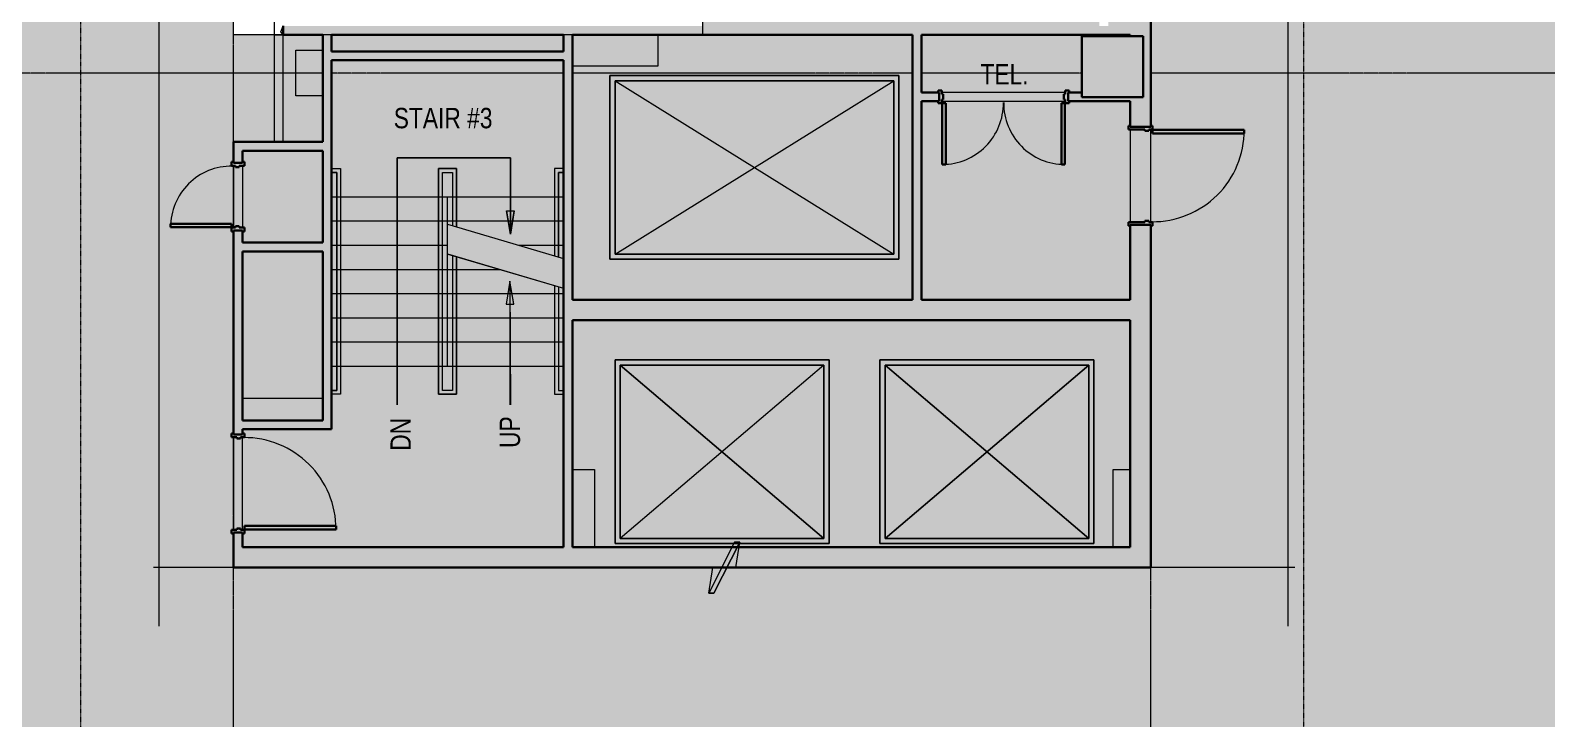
# Model space of a CAD drawing. Header units: inches. Extents: x -3744 to 107, y 238 to 2359.
# Drawn here: x -2957 to -2362, y 1162 to 1432 of the extents above; entities that cross this region are included whole.
import ezdxf

# ---------------------------------------------------------------- set-up
doc = ezdxf.new("R2010")
doc.units = ezdxf.units.IN
doc.header["$MEASUREMENT"] = 0
doc.linetypes.add('IMPORT-CENTER2 _2_', pattern=[1.125, 0.75, -0.125, 0.125, -0.125])
doc.linetypes.add('IMPORT-HIDDEN4 _2_', pattern=[0.09375, 0.0625, -0.03125])
for name, color, linetype, lineweight in [('A-Anno-Bldg', 7, 'Continuous', 9), ('A-ANNO-NOTE', 131, 'Continuous', 18), ('A-Bldg-Patt', 7, 'Continuous', 9), ('A-DETL-GENF', 92, 'Continuous', 9), ('A-DETL-THIN', 151, 'Continuous', 9), ('A-DOOR', 31, 'Continuous', 18), ('A-Flor-Evtr', 7, 'Continuous', 9), ('A-Flor-Strs-Exst', 7, 'Continuous', 9), ('A-Grid', 7, 'IMPORT-CENTER2 _2_', 9), ('A-WALL', 113, 'Continuous', 18), ('A-Wall-Bldg', 7, 'Continuous', 9), ('A-WALL-PATT', 111, 'Continuous', 18), ('core model_dwg', 8, 'Continuous', 9), ('I-WALL', 2, 'Continuous', 18), ('S-COLS', 52, 'Continuous', 18)]:
    doc.layers.add(name, color=color, linetype=linetype, lineweight=lineweight)
doc.styles.add('Arial', font='arial.ttf', dxfattribs={"width": 0.8, "height": 8})

# ---------------------------------------------------------------- blocks, each defined once
blk = doc.blocks.new('Concrete-Rectangular-Column - 24 x 24-6974123-Level 07 CONSTRUCTION')
at = {"layer": 'S-COLS', "lineweight": 9}
blk.add_hatch(color=7, dxfattribs=at).paths.add_polyline_path([(7, -12), (12, -12), (12, 12), (-12, 12), (-12, -12)], flags=0)
at = {"layer": 'S-COLS', "color": 8, "lineweight": 30}
for p, q in [((12, 12), (-12, 12)), ((-12, 12), (-12, -12)), ((12, -12), (12, 12)), ((-12, -12), (12, -12))]:
    blk.add_line(p, q, dxfattribs=at)
blk = doc.blocks.new('Door - Single - Solid Door-6981890-Level 07 CONSTRUCTION')
at = {"layer": 'A-DOOR'}
h = blk.add_hatch(color=250, dxfattribs=at)
h.paths.add_polyline_path([(-15.63, -2.59), (-14.13, -2.59), (-14.13, -1.09), (-13.63, -1.09), (-13.63, 0.41), (-14.13, 0.41), (-14.13, 2.41), (-15.63, 2.41), (-15.63, 1.66), (-15.26, 1.66), (-15.26, -1.84), (-15.63, -1.84)], flags=0)
h.paths.add_polyline_path([(21.62, 0.41), (21.62, -1.09), (22.12, -1.09), (22.12, -2.59), (23.62, -2.59), (23.62, -1.84), (23.24, -1.84), (23.24, 1.66), (23.62, 1.66), (23.62, 2.41), (22.12, 2.41), (22.12, 0.41)], flags=0)
at = {"layer": 'A-DOOR', "color": 8, "lineweight": 30}
for p, q in [((-15.63, 2.41), (-14.13, 2.41)), ((-15.63, 1.66), (-15.63, 2.41)), ((-14.13, 2.41), (-14.13, 0.41)), ((-14.13, 0.41), (-13.63, 0.41)), ((-13.63, 0.41), (-13.63, -1.09)), ((21.62, 0.41), (22.12, 0.41)), ((21.62, -1.09), (21.62, 0.41)), ((22.12, 2.41), (23.62, 2.41)), ((22.12, 0.41), (22.12, 2.41)), ((23.62, 2.41), (23.62, 1.66)), ((-15.63, -2.59), (-15.63, -1.84)), ((-14.13, -2.59), (-15.63, -2.59)), ((-14.13, -1.09), (-14.13, -2.59)), ((-13.63, -1.09), (-14.13, -1.09)), ((-12.63, -2.59), (-14.01, -2.59)), ((-14.01, -2.59), (-14.01, -38.59)), ((-12.63, -38.59), (-12.63, -2.59)), ((22.12, -1.09), (21.62, -1.09)), ((22.12, -2.59), (22.12, -1.09)), ((23.62, -2.59), (22.12, -2.59)), ((23.62, -1.84), (23.62, -2.59)), ((-14.01, -38.59), (-12.63, -38.59))]:
    blk.add_line(p, q, dxfattribs=at)
at = {"layer": 'A-DOOR', "lineweight": 9}
blk.add_arc((-14.01, -2.59), 36, 270, 0.5, dxfattribs=at)
blk = doc.blocks.new('Door - Single - Solid Door-6982742-Level 07 CONSTRUCTION')
at = {"layer": 'A-DOOR'}
h = blk.add_hatch(color=250, dxfattribs=at)
h.paths.add_polyline_path([(23.62, 4.84), (22.12, 4.84), (22.12, 3.34), (21.62, 3.34), (21.62, 1.84), (22.12, 1.84), (22.12, -4.66), (23.62, -4.66), (23.62, -3.91), (23.24, -3.91), (23.24, 4.09), (23.62, 4.09), (23.62, 4.34)], flags=0)
h.paths.add_polyline_path([(-13.63, 3.34), (-14.13, 3.34), (-14.13, 4.84), (-15.63, 4.84), (-15.63, 4.09), (-15.26, 4.09), (-15.26, -3.91), (-15.63, -3.91), (-15.63, -4.66), (-14.13, -4.66), (-14.13, 1.84), (-13.63, 1.84)], flags=0)
at = {"layer": 'A-DOOR', "color": 8, "lineweight": 30}
for p, q in [((-14.01, 40.84), (-12.63, 40.84)), ((-14.01, 4.84), (-14.01, 40.84)), ((-12.63, 40.84), (-12.63, 4.84)), ((-15.63, 4.84), (-15.63, 4.09)), ((-14.13, 4.84), (-15.63, 4.84)), ((-14.13, 3.34), (-14.13, 4.84)), ((-13.63, 3.34), (-14.13, 3.34)), ((-14.13, -4.66), (-14.13, 1.84)), ((-14.13, 1.84), (-13.63, 1.84)), ((-12.63, 4.84), (-14.01, 4.84)), ((-13.63, 1.84), (-13.63, 3.34)), ((22.12, 3.34), (21.62, 3.34)), ((21.62, 3.34), (21.62, 1.84)), ((21.62, 1.84), (22.12, 1.84)), ((23.62, 4.84), (22.12, 4.84)), ((22.12, 4.84), (22.12, 3.34)), ((22.12, 1.84), (22.12, -4.66)), ((23.62, 4.09), (23.62, 4.84)), ((-15.63, -3.91), (-15.63, -4.66)), ((-15.63, -4.66), (-14.13, -4.66)), ((22.12, -4.66), (23.62, -4.66)), ((23.62, -4.66), (23.62, -3.91))]:
    blk.add_line(p, q, dxfattribs=at)
at = {"layer": 'A-DOOR', "lineweight": 9}
blk.add_arc((-14.01, 4.84), 36, 359.5, 90, dxfattribs=at)
blk = doc.blocks.new('Door - Double - Solid 2-7039712-Level 07 CONSTRUCTION')
at = {"layer": 'A-DOOR'}
h = blk.add_hatch(color=250, dxfattribs=at)
h.paths.add_polyline_path([(-27.32, 2.59), (-27.69, 2.59), (-27.69, 1.84), (-27.32, 1.84), (-27.32, -1.66), (-27.69, -1.66), (-27.69, -2.41), (-26.19, -2.41), (-26.19, -0.91), (-25.69, -0.91), (-25.69, 1.09), (-26.19, 1.09), (-26.19, 2.59)], flags=0)
h.paths.add_polyline_path([(23.31, 2.59), (22.18, 2.59), (22.18, 1.09), (21.68, 1.09), (21.68, -0.91), (22.18, -0.91), (22.18, -2.41), (23.68, -2.41), (23.68, -1.66), (23.31, -1.66), (23.31, 1.84), (23.68, 1.84), (23.68, 2.59), (23.61, 2.59)], flags=0)
at = {"layer": 'A-DOOR', "color": 8, "lineweight": 30}
for p, q in [((-26.06, 26.59), (-24.69, 26.59)), ((-26.06, 2.59), (-26.06, 26.59)), ((-24.69, 26.59), (-24.69, 2.59)), ((20.68, 26.59), (20.68, 2.59)), ((22.05, 26.59), (20.68, 26.59)), ((22.05, 2.59), (22.05, 26.59)), ((-27.69, 2.59), (-27.69, 1.84)), ((-26.19, 2.59), (-27.69, 2.59)), ((-26.19, 1.09), (-26.19, 2.59)), ((-25.69, 1.09), (-26.19, 1.09)), ((-24.69, 2.59), (-26.06, 2.59)), ((-25.69, -0.91), (-25.69, 1.09)), ((20.68, 2.59), (22.05, 2.59)), ((22.18, 1.09), (21.68, 1.09)), ((21.68, 1.09), (21.68, -0.91)), ((23.68, 2.59), (22.18, 2.59)), ((22.18, 2.59), (22.18, 1.09)), ((23.68, 1.84), (23.68, 2.59)), ((-27.69, -1.66), (-27.69, -2.41)), ((-27.69, -2.41), (-26.19, -2.41)), ((-26.19, -2.41), (-26.19, -0.91)), ((-26.19, -0.91), (-25.69, -0.91)), ((21.68, -0.91), (22.18, -0.91)), ((22.18, -0.91), (22.18, -2.41)), ((22.18, -2.41), (23.68, -2.41)), ((23.68, -2.41), (23.68, -1.66))]:
    blk.add_line(p, q, dxfattribs=at)
at = {"layer": 'A-DOOR', "lineweight": 9}
for centre, start, end in [((-26.06, 2.59), 359.5, 90), ((22.05, 2.59), 90, 180.5)]:
    blk.add_arc(centre, 24, start, end, dxfattribs=at)
blk = doc.blocks.new('Door - Single - Solid Door 2-6981892-Level 07 CONSTRUCTION')
at = {"layer": 'A-DOOR'}
h = blk.add_hatch(color=250, dxfattribs=at)
h.paths.add_polyline_path([(-9.63, 2.59), (-9.63, 1.84), (-9.26, 1.84), (-9.26, -1.66), (-9.63, -1.66), (-9.63, -2.41), (-8.13, -2.41), (-8.13, -0.41), (-7.63, -0.41), (-7.63, 1.09), (-8.13, 1.09), (-8.13, 2.59), (-9.26, 2.59)], flags=0)
h.paths.add_polyline_path([(15.62, 0.76), (15.62, -0.41), (16.12, -0.41), (16.12, -2.41), (17.62, -2.41), (17.62, -1.66), (17.24, -1.66), (17.24, 1.84), (17.62, 1.84), (17.62, 2.59), (16.12, 2.59), (16.12, 1.09), (15.62, 1.09)], flags=0)
at = {"layer": 'A-DOOR', "color": 8, "lineweight": 30}
for p, q in [((-8.01, 26.59), (-6.63, 26.59)), ((-8.01, 2.59), (-8.01, 26.59)), ((-6.63, 26.59), (-6.63, 2.59)), ((-9.63, 2.59), (-9.63, 1.84)), ((-8.13, 2.59), (-9.63, 2.59)), ((-8.13, 1.09), (-8.13, 2.59)), ((-7.63, 1.09), (-8.13, 1.09)), ((-6.63, 2.59), (-8.01, 2.59)), ((-7.63, -0.41), (-7.63, 1.09)), ((16.12, 1.09), (15.62, 1.09)), ((15.62, 1.09), (15.62, -0.41)), ((17.62, 2.59), (16.12, 2.59)), ((16.12, 2.59), (16.12, 1.09)), ((17.62, 1.84), (17.62, 2.59)), ((-9.63, -1.66), (-9.63, -2.41)), ((-9.63, -2.41), (-8.13, -2.41)), ((-8.13, -2.41), (-8.13, -0.41)), ((-8.13, -0.41), (-7.63, -0.41)), ((15.62, -0.41), (16.12, -0.41)), ((16.12, -0.41), (16.12, -2.41)), ((16.12, -2.41), (17.62, -2.41)), ((17.62, -2.41), (17.62, -1.66))]:
    blk.add_line(p, q, dxfattribs=at)
at = {"layer": 'A-DOOR', "lineweight": 9}
blk.add_arc((-8.01, 2.59), 24, 359.5, 90, dxfattribs=at)
blk = doc.blocks.new('core model_dwg_24_SQ_COLUMN-V3-Level 07 CONSTRUCTION')
at = {"layer": 'A-Bldg-Patt'}
blk.add_hatch(color=256, dxfattribs=at).paths.add_polyline_path([(12, -11.5), (-6.5, -11.5), (-6.5, -12), (12, -12)], flags=0)
at = {"layer": 'A-Wall-Bldg'}
blk.add_line((12, -12), (12, -11.5), dxfattribs=at)
blk = doc.blocks.new('core model_dwg_1300 Eye - 5th Floor-6996771-Level 07 CONSTRUCTION')
at = {"layer": 'A-Anno-Bldg'}
for points in [[(-2769.06, 1351.69), (-2767.56, 1360.69), (-2770.56, 1360.69)], [(-2770.75, 1324.3), (-2767.75, 1324.32), (-2769.32, 1333.31)]]:
    blk.add_hatch(color=256, dxfattribs=at).paths.add_polyline_path(points, flags=0)
at = {"layer": 'A-Bldg-Patt'}
for points in [[(-2711.12, 1417.65), (-2711.12, 1429.9), (-2744.72, 1429.9), (-2744.72, 1417.65), (-2711.64, 1417.65)], [(-2842.72, 1405.9), (-2842.72, 1423.9), (-2853.29, 1423.9), (-2853.29, 1405.9)], [(-2842.72, 1278.65), (-2842.72, 1287.4), (-2874.22, 1287.4), (-2874.22, 1278.65), (-2868.09, 1278.65)], [(-2735.97, 1228.9), (-2735.97, 1259.4), (-2744.72, 1259.4), (-2744.72, 1228.9)], [(-2525.72, 1228.9), (-2525.72, 1259.4), (-2532.47, 1259.4), (-2532.47, 1228.9)]]:
    blk.add_hatch(color=256, dxfattribs=at).paths.add_polyline_path(points, flags=0)
at = {"layer": 'A-Anno-Bldg'}
for p, q in [((-2767.56, 1360.69), (-2770.56, 1360.69)), ((-2770.56, 1360.69), (-2769.06, 1351.69)), ((-2769.06, 1351.69), (-2767.56, 1360.69)), ((-2769.32, 1333.31), (-2770.75, 1324.3)), ((-2769.32, 1333.31), (-2768.97, 1284.75)), ((-2767.75, 1324.32), (-2769.32, 1333.31)), ((-2770.75, 1324.3), (-2767.75, 1324.32))]:
    blk.add_line(p, q, dxfattribs=at)
at = {"layer": 'A-Anno-Bldg', "flags": 128}
blk.add_lwpolyline([(-2769.06, 1351.69), (-2769.06, 1381.64), (-2813.51, 1381.64), (-2813.51, 1284.75)], dxfattribs=at)
at = {"layer": 'A-Flor-Evtr'}
for p, q in [((-2727.98, 1343.9), (-2618.56, 1411.9)), ((-2645.97, 1300.37), (-2725.97, 1232.37)), ((-2541.97, 1300.37), (-2621.97, 1232.37))]:
    blk.add_line(p, q, dxfattribs=at)
at = {"layer": 'A-Flor-Evtr', "flags": 128}
for points in [[(-2729.98, 1413.9), (-2729.98, 1341.9), (-2616.56, 1341.9), (-2616.56, 1413.9)], [(-2727.97, 1302.37), (-2727.97, 1230.37), (-2643.97, 1230.37), (-2643.97, 1302.37)], [(-2623.97, 1302.37), (-2623.97, 1230.37), (-2539.97, 1230.37), (-2539.97, 1302.37)]]:
    blk.add_lwpolyline(points, close=True, dxfattribs=at)
for points in [[(-2727.98, 1411.9), (-2727.98, 1343.9), (-2618.56, 1343.9), (-2618.56, 1411.9), (-2727.98, 1411.9), (-2618.56, 1343.9)], [(-2645.97, 1232.37), (-2725.97, 1300.37), (-2725.97, 1232.37), (-2645.97, 1232.37), (-2645.97, 1300.37), (-2725.97, 1300.37)], [(-2541.97, 1232.37), (-2621.97, 1300.37), (-2621.97, 1232.37), (-2541.97, 1232.37), (-2541.97, 1300.37), (-2621.97, 1300.37)]]:
    blk.add_lwpolyline(points, dxfattribs=at)
at = {"layer": 'A-Flor-Strs-Exst'}
for p, q in [((-2839.22, 1366.4), (-2748.22, 1366.4)), ((-2793.72, 1299.9), (-2793.72, 1366.4)), ((-2839.22, 1356.9), (-2748.22, 1356.9)), ((-2793.72, 1355.64), (-2748.22, 1342.18)), ((-2839.22, 1347.4), (-2793.72, 1347.4)), ((-2765.85, 1347.4), (-2748.22, 1347.4)), ((-2793.72, 1343.92), (-2748.22, 1330.47)), ((-2839.22, 1337.9), (-2773.35, 1337.9)), ((-2839.22, 1328.4), (-2748.22, 1328.4)), ((-2839.22, 1318.9), (-2748.22, 1318.9)), ((-2839.22, 1309.4), (-2748.22, 1309.4)), ((-2839.22, 1299.9), (-2748.22, 1299.9))]:
    blk.add_line(p, q, dxfattribs=at)
at = {"layer": 'A-Flor-Strs-Exst', "flags": 128}
for points in [[(-2839.22, 1377.4), (-2835.72, 1377.4), (-2835.72, 1288.9), (-2839.22, 1288.9)], [(-2839.22, 1375.9), (-2837.22, 1375.9), (-2837.22, 1290.4), (-2839.22, 1290.4)], [(-2790.22, 1342.88), (-2790.22, 1288.9), (-2797.22, 1288.9), (-2797.22, 1377.4), (-2790.22, 1377.4), (-2790.22, 1354.6)], [(-2791.72, 1343.33), (-2791.72, 1290.4), (-2795.72, 1290.4), (-2795.72, 1375.9), (-2791.72, 1375.9), (-2791.72, 1355.04)], [(-2748.22, 1377.4), (-2751.72, 1377.4), (-2751.72, 1343.22)], [(-2748.22, 1375.9), (-2750.22, 1375.9), (-2750.22, 1342.78)], [(-2751.72, 1331.5), (-2751.72, 1288.9), (-2748.22, 1288.9)], [(-2750.22, 1331.06), (-2750.22, 1290.4), (-2748.22, 1290.4)]]:
    blk.add_lwpolyline(points, dxfattribs=at)
at = {"layer": 'A-Grid'}
for p, q in [((-2877.72, 1387.9), (-2877.72, 1445.65)), ((-2842.72, 1414.9), (-3187.97, 1414.9)), ((-2748.22, 1414.9), (-2839.22, 1414.9)), ((-2611.22, 1414.9), (-2744.72, 1414.9)), ((-2544.72, 1414.9), (-2607.72, 1414.9)), ((-2157.49, 1414.9), (-2517.72, 1414.9)), ((-2517.72, 1356.44), (-2517.72, 1392.69)), ((-2877.72, 1354.27), (-2877.72, 1378.52)), ((-2877.72, 1235.77), (-2877.72, 1272.02)), ((-2877.72, 1080.9), (-2877.72, 1220.9)), ((-2517.72, 1080.9), (-2517.72, 1220.9))]:
    blk.add_line(p, q, dxfattribs=at)
at = {"layer": 'A-Wall-Bldg'}
for p, q in [((-2858.22, 1387.9), (-2858.22, 1429.9)), ((-2853.29, 1423.9), (-2842.72, 1423.9)), ((-2551.28, 1407.32), (-2599.65, 1407.32)), ((-2599.65, 1403.82), (-2551.28, 1403.82)), ((-2525.72, 1392.69), (-2525.72, 1356.44)), ((-2517.72, 1356.44), (-2517.72, 1392.69)), ((-2877.72, 1378.52), (-2877.72, 1354.27)), ((-2874.22, 1378.52), (-2874.22, 1354.27)), ((-2874.22, 1287.4), (-2842.72, 1287.4)), ((-2877.72, 1272.02), (-2877.72, 1235.77)), ((-2874.22, 1235.77), (-2874.22, 1272.02)), ((-2532.47, 1259.4), (-2525.72, 1259.4)), ((-2532.47, 1228.9), (-2532.47, 1259.4))]:
    blk.add_line(p, q, dxfattribs=at)
at = {"layer": 'A-Wall-Bldg', "linetype": 'IMPORT-HIDDEN4 _2_', "flags": 128}
for points in [[(-2877.72, 1012.9), (-2937.72, 1012.9), (-2937.72, 1696.15), (-2877.72, 1696.15)], [(-2517.72, 1521.9), (-2457.72, 1521.9), (-2457.72, 1080.9), (-2517.72, 1080.9)]]:
    blk.add_lwpolyline(points, dxfattribs=at)
at = {"layer": 'A-Wall-Bldg', "flags": 128}
for points in [[(-2861.72, 1438.9), (-2861.72, 1429.9), (-2861.72, 1387.9)], [(-2711.12, 1429.9), (-2711.12, 1417.65), (-2744.72, 1417.65)], [(-2842.72, 1405.9), (-2853.29, 1405.9), (-2853.29, 1423.9)], [(-2744.72, 1259.4), (-2735.97, 1259.4), (-2735.97, 1228.9)]]:
    blk.add_lwpolyline(points, dxfattribs=at)
at = {"layer": 'A-WALL-PATT', "color": 7, "lineweight": 9, "flags": 128}
blk.add_lwpolyline([(-2860.55, 1429.9), (-2858.22, 1429.9), (-2861.72, 1429.9)], close=True, dxfattribs=at)
blk.add_lwpolyline([(-2858.22, 1429.9), (-2859.09, 1431.06), (-2858.22, 1433.4)], dxfattribs=at)
at = {"rotation": 180}
blk.add_blockref('core model_dwg_24_SQ_COLUMN-V3-Level 07 CONSTRUCTION', (-2532.22, 1417.9), dxfattribs=at)
at = {"layer": 'A-Anno-Bldg', "char_height": 8, "attachment_point": 2, "line_spacing_factor": 0.941778, "style": 'Arial'}
for s, insert, width in [('TEL.', (-2575.09, 1418.42), 22.3299), ('STAIR #3', (-2795.45, 1401.23), 45.8352)]:
    blk.add_mtext(s, dxfattribs=dict(at, insert=insert, width=width))
at = {"layer": 'A-Anno-Bldg', "char_height": 8, "rotation": 90, "line_spacing_factor": 0.941778, "style": 'Arial'}
for s, insert, width, attachment_point in [('UP', (-2773.26, 1280.25), 14.6908, 3), ('DN', (-2816.13, 1266.73), 15.2784, 1)]:
    blk.add_mtext(s, dxfattribs=dict(at, insert=insert, width=width, attachment_point=attachment_point))
blk = doc.blocks.new('core model_dwg-6996768-Level 07 CONSTRUCTION')
blk.add_blockref('core model_dwg_1300 Eye - 5th Floor-6996771-Level 07 CONSTRUCTION', (0, 0))
blk = doc.blocks.new('IA Break Line - IA Break Line-7116238-Level 07 CONSTRUCTION')
at = {"layer": 'A-ANNO-NOTE', "lineweight": 9}
blk.add_hatch(color=256, dxfattribs=at).paths.add_polyline_path([(-0.0954, -0.1563), (0.0636, 0.1563), (0.0954, 0.1563), (-0.0636, -0.1563)], flags=0)
for p, q in [((0.0636, 0.1563), (-0.0954, -0.1563)), ((0.0954, 0.1563), (-0.0636, -0.1563)), ((-0.0636, -0.1563), (0.0954, 0.1563)), ((0.0954, 0.1563), (0.0636, 0.1563)), ((0.0706, 0), (0.0954, 0.1563)), ((0.0706, 0), (0.0954, 0.1563)), ((-0.0706, 0), (-3.5, 0)), ((-0.0706, 0), (-3.5, 0)), ((-0.0954, -0.1563), (-0.0706, 0)), ((-0.0954, -0.1563), (-0.0706, 0)), ((3.5, 0), (0.0706, 0)), ((3.5, 0), (0.0706, 0)), ((-0.0636, -0.1563), (-0.0954, -0.1563)), ((-0.0954, -0.1563), (-0.0636, -0.1563))]:
    blk.add_line(p, q, dxfattribs=at)
blk = doc.blocks.new('IA Break Line - IA Break Line-7116237-Level 07 CONSTRUCTION')
at = {"layer": 'A-ANNO-NOTE', "lineweight": 9}
blk.add_hatch(color=256, dxfattribs=at).paths.add_polyline_path([(-0.0954, -0.1563), (0.0636, 0.1563), (0.0954, 0.1563), (-0.0636, -0.1563)], flags=0)
for p, q in [((0.0636, 0.1563), (-0.0954, -0.1563)), ((0.0954, 0.1563), (-0.0636, -0.1563)), ((-0.0636, -0.1563), (0.0954, 0.1563)), ((0.0954, 0.1563), (0.0636, 0.1563)), ((0.0706, 0), (0.0954, 0.1563)), ((0.0706, 0), (0.0954, 0.1563)), ((-0.0706, 0), (-4.5, 0)), ((-0.0706, 0), (-4.5, 0)), ((-0.0954, -0.1563), (-0.0706, 0)), ((-0.0954, -0.1563), (-0.0706, 0)), ((4.5, 0), (0.0706, 0)), ((4.5, 0), (0.0706, 0)), ((-0.0636, -0.1563), (-0.0954, -0.1563)), ((-0.0954, -0.1563), (-0.0636, -0.1563))]:
    blk.add_line(p, q, dxfattribs=at)

msp = doc.modelspace()

# ---------------------------------------------------------------- hatches: boundary and pattern name
at = {"layer": 'A-DETL-GENF'}
h = msp.add_hatch(color=9, dxfattribs=at)
h.paths.add_polyline_path([(17.53, 364.9), (17.53, 682.08), (1.53, 682.08), (1.53, 699.9), (-11.09, 699.9), (-11.09, 723.9), (1.53, 723.9), (1.53, 741.71), (17.53, 741.71), (17.53, 1043.71), (-295.09, 1043.71), (-295.09, 1026.58), (-295.24, 1026.23), (-295.59, 1026.08), (-336.59, 1026.08), (-336.59, 1010.58), (-367.41, 1010.58), (-367.41, 1041.58), (-352.09, 1041.58), (-352.09, 1083.08), (-334.47, 1083.08), (-334.47, 1325.08), (-350.47, 1325.08), (-350.47, 1342.9), (-363.09, 1342.9), (-363.09, 1366.9), (-350.47, 1366.9), (-350.47, 1384.71), (-334.47, 1384.71), (-334.47, 1685.08), (-350.47, 1685.08), (-350.47, 1702.9), (-363.09, 1702.9), (-363.09, 1726.9), (-350.47, 1726.9), (-350.47, 1744.71), (-334.47, 1744.71), (-334.47, 2045.08), (-350.47, 2045.08), (-350.47, 2067.08), (-364.09, 2067.08), (-364.09, 2080.71), (-387.53, 2080.71), (-387.53, 2096.71), (-687.9, 2096.71), (-687.9, 2080.71), (-705.72, 2080.71), (-705.72, 2068.08), (-729.72, 2068.08), (-729.72, 2080.71), (-747.53, 2080.71), (-747.53, 2096.71), (-1047.9, 2096.71), (-1047.9, 2080.71), (-1065.72, 2080.71), (-1065.72, 2068.08), (-1089.72, 2068.08), (-1089.72, 2080.71), (-1107.53, 2080.71), (-1107.53, 2096.71), (-1414.47, 2096.71), (-1414.47, 2080.71), (-1437.9, 2080.71), (-1437.9, 2061.08), (-1467.53, 2061.08), (-1467.53, 1854.9), (-2127.9, 1854.9), (-2127.9, 2061.08), (-2157.53, 2061.08), (-2157.53, 2080.71), (-2180.97, 2080.71), (-2180.97, 2096.71), (-2487.9, 2096.71), (-2487.9, 2080.71), (-2505.72, 2080.71), (-2505.72, 2068.08), (-2529.72, 2068.08), (-2529.72, 2080.71), (-2547.53, 2080.71), (-2547.53, 2096.71), (-2860.09, 2096.71), (-2860.09, 2260.21), (-3613.29, 2260.21), (-3613.29, 1886.27), (-3565.29, 1886.27), (-3565.29, 1702.15), (-3538.29, 1702.15), (-3538.29, 1641.65), (-3565.29, 1641.65), (-3565.29, 1462.15), (-3538.29, 1462.15), (-3538.29, 1401.65), (-3565.29, 1401.65), (-3565.29, 1222.15), (-3538.29, 1222.15), (-3538.29, 1161.65), (-3565.29, 1161.65), (-3565.29, 982.15), (-3538.29, 982.15), (-3538.29, 921.65), (-3565.29, 921.65), (-3565.29, 737.52), (-3613.29, 737.52), (-3613.29, 364.9), (-3212.09, 364.9), (-3212.09, 412.9), (-3027.97, 412.9), (-3027.97, 439.9), (-2967.47, 439.9), (-2967.47, 412.9), (-2787.97, 412.9), (-2787.97, 439.9), (-2727.47, 439.9), (-2727.47, 412.9), (-2547.97, 412.9), (-2547.97, 439.9), (-2487.47, 439.9), (-2487.47, 412.9), (-2307.97, 412.9), (-2307.97, 439.9), (-2247.47, 439.9), (-2247.47, 412.9), (-2067.97, 412.9), (-2067.97, 439.9), (-2007.47, 439.9), (-2007.47, 412.9), (-1827.97, 412.9), (-1827.97, 439.9), (-1767.47, 439.9), (-1767.47, 412.9), (-1587.97, 412.9), (-1587.97, 439.9), (-1527.47, 439.9), (-1527.47, 412.9), (-1347.97, 412.9), (-1347.97, 439.9), (-1287.47, 439.9), (-1287.47, 412.9), (-1107.97, 412.9), (-1107.97, 439.9), (-1047.47, 439.9), (-1047.47, 412.9), (-867.97, 412.9), (-867.97, 439.9), (-807.47, 439.9), (-807.47, 412.9), (-627.97, 412.9), (-627.97, 439.9), (-567.47, 439.9), (-567.47, 412.9), (-383.34, 412.9), (-383.34, 364.9), (13.03, 364.9)], flags=0)
h.paths.add_polyline_path([(-3608.77, 369.4), (-3608.77, 393.4), (-3584.77, 393.4), (-3584.77, 369.4)], flags=0)
h.paths.add_polyline_path([(-10.97, 376.27), (-10.97, 400.27), (13.03, 400.27), (13.03, 376.27)], flags=0)
h.paths.add_polyline_path([(-345.72, 378.52), (-369.72, 378.52), (-369.72, 429.9), (-345.72, 429.9), (-345.72, 400.27)], flags=0)
h.paths.add_polyline_path([(-3249.72, 378.52), (-3249.72, 429.9), (-3225.72, 429.9), (-3225.72, 378.52)], flags=0)
h.paths.add_polyline_path([(-3565.29, 699.9), (-3599.66, 699.9), (-3599.66, 723.9), (-3548.29, 723.9), (-3548.29, 699.9)], flags=0)
h.paths.add_polyline_path([(-369.72, 778.9), (-369.72, 802.9), (-345.72, 802.9), (-345.72, 778.9), (-354.98, 778.9)], flags=0)
h.paths.add_polyline_path([(-741.72, 778.9), (-741.72, 802.9), (-717.72, 802.9), (-717.72, 778.9)], flags=0)
h.paths.add_polyline_path([(-1069.72, 778.9), (-1077.72, 778.9), (-1077.72, 802.9), (-1053.72, 802.9), (-1053.72, 778.9)], flags=0)
h.paths.add_polyline_path([(-1297.72, 778.9), (-1321.72, 778.9), (-1321.72, 802.9), (-1297.72, 802.9)], flags=0)
h.paths.add_polyline_path([(-1569.72, 778.9), (-1569.72, 802.9), (-1545.72, 802.9), (-1545.72, 778.9)], flags=0)
h.paths.add_polyline_path([(-1785.72, 778.9), (-1809.72, 778.9), (-1809.72, 802.9), (-1785.72, 802.9)], flags=0)
h.paths.add_polyline_path([(-2025.72, 778.9), (-2049.72, 778.9), (-2049.72, 802.9), (-2025.72, 802.9)], flags=0)
h.paths.add_polyline_path([(-2297.72, 778.9), (-2297.72, 802.9), (-2273.72, 802.9), (-2273.72, 778.9)], flags=0)
h.paths.add_polyline_path([(-2541.72, 778.9), (-2541.72, 802.9), (-2517.72, 802.9), (-2517.72, 778.9), (-2529.72, 778.9)], flags=0)
h.paths.add_polyline_path([(-2853.72, 778.9), (-2877.72, 778.9), (-2877.72, 802.9), (-2853.72, 802.9)], flags=0)
h.paths.add_polyline_path([(-3187.97, 778.9), (-3211.97, 778.9), (-3211.97, 802.9), (-3187.97, 802.9)], flags=0)
h.paths.add_polyline_path([(-2736.22, 941.4), (-2877.72, 941.4), (-2877.72, 1015.27), (-2878.47, 1015.27), (-2878.47, 1016.77), (-2876.97, 1016.77), (-2876.97, 1017.27), (-2875.47, 1017.27), (-2875.47, 1016.77), (-2873.47, 1016.77), (-2873.47, 1015.27), (-2874.22, 1015.27), (-2874.22, 1012.9), (-2850.22, 1012.9), (-2850.22, 988.9), (-2874.22, 988.9), (-2874.22, 944.9), (-2748.22, 944.9), (-2748.22, 1072.9), (-2874.22, 1072.9), (-2874.22, 1054.52), (-2873.47, 1054.52), (-2873.47, 1053.02), (-2875.47, 1053.02), (-2875.47, 1052.52), (-2876.97, 1052.52), (-2876.97, 1053.02), (-2878.47, 1053.02), (-2878.47, 1054.52), (-2877.72, 1054.52), (-2877.72, 1080.9), (-2517.72, 1080.9), (-2517.72, 941.4), (-2541.72, 941.4)], flags=0)
h.paths.add_polyline_path([(-2732.38, 944.9), (-2529.72, 944.9), (-2529.72, 967.9), (-2532.47, 967.9), (-2532.47, 972.4), (-2735.97, 972.4), (-2735.97, 945.15), (-2736.22, 945.15), (-2736.22, 944.9)], flags=0)
h.paths.add_polyline_path([(-859.47, 945.15), (-859.47, 981.15), (-847.22, 981.15), (-847.22, 945.15), (-850.72, 945.15)], flags=0)
h.paths.add_polyline_path([(-1062.97, 967.9), (-1075.22, 967.9), (-1075.22, 1003.9), (-1062.97, 1003.9)], flags=0)
h.paths.add_polyline_path([(-2735.97, 975.9), (-2532.47, 975.9), (-2532.47, 1003.9), (-2529.72, 1003.9), (-2529.72, 1042.4), (-2532.47, 1042.4), (-2532.47, 1072.9), (-2735.97, 1072.9), (-2735.97, 1036.9), (-2736.22, 1036.9), (-2736.22, 981.15), (-2735.97, 981.15), (-2735.97, 976.54)], flags=0)
h.paths.add_polyline_path([(-745.22, 988.9), (-745.22, 1012.9), (-721.22, 1012.9), (-721.22, 988.9), (-741.72, 988.9)], flags=0)
h.paths.add_polyline_path([(-1321.72, 1012.9), (-1321.72, 1036.9), (-1297.72, 1036.9), (-1297.72, 1012.9)], flags=0)
h.paths.add_polyline_path([(-10.97, 1013.9), (-10.97, 1037.9), (13.03, 1037.9), (13.03, 1013.9), (-1.41, 1013.9)], flags=0)
h.paths.add_polyline_path([(-1545.72, 1018.9), (-1569.72, 1018.9), (-1569.72, 1042.9), (-1545.72, 1042.9), (-1545.72, 1036.9)], flags=0)
h.paths.add_polyline_path([(-3187.97, 1018.9), (-3211.97, 1018.9), (-3211.97, 1042.9), (-3187.97, 1042.9)], flags=0)
h.paths.add_polyline_path([(-1809.72, 1018.9), (-1809.72, 1042.9), (-1785.72, 1042.9), (-1785.72, 1018.9)], flags=0)
h.paths.add_polyline_path([(-2025.72, 1018.9), (-2049.72, 1018.9), (-2049.72, 1042.9), (-2025.72, 1042.9)], flags=0)
h.paths.add_polyline_path([(-2265.72, 1018.9), (-2289.72, 1018.9), (-2289.72, 1042.9), (-2265.72, 1042.9)], flags=0)
h.paths.add_polyline_path([(-859.47, 1036.9), (-859.47, 1072.9), (-847.22, 1072.9), (-847.22, 1036.9), (-850.72, 1036.9)], flags=0)
h.paths.add_polyline_path([(-1075.22, 1042.4), (-1075.22, 1078.4), (-1062.97, 1078.4), (-1062.97, 1042.4), (-1069.72, 1042.4)], flags=0)
h.paths.add_polyline_path([(-847.22, 1220.9), (-1077.72, 1220.9), (-1077.72, 1353.94), (-1078.47, 1353.94), (-1078.47, 1355.44), (-1076.97, 1355.44), (-1076.97, 1355.94), (-1075.47, 1355.94), (-1075.47, 1355.44), (-1068.97, 1355.44), (-1068.97, 1353.94), (-1069.72, 1353.94), (-1069.72, 1325.9), (-987.72, 1325.9), (-987.72, 1403.82), (-994.28, 1403.82), (-994.28, 1403.07), (-995.78, 1403.07), (-995.78, 1404.57), (-996.28, 1404.57), (-996.28, 1406.57), (-995.78, 1406.57), (-995.78, 1408.07), (-994.28, 1408.07), (-994.28, 1407.32), (-987.72, 1407.32), (-987.72, 1429.9), (-1051.22, 1429.9), (-1051.22, 1407.32), (-1045.65, 1407.32), (-1045.65, 1408.07), (-1044.15, 1408.07), (-1044.15, 1406.57), (-1043.65, 1406.57), (-1043.65, 1404.57), (-1044.15, 1404.57), (-1044.15, 1403.07), (-1045.65, 1403.07), (-1045.65, 1403.82), (-1069.72, 1403.82), (-1069.72, 1393.19), (-1068.97, 1393.19), (-1068.97, 1391.69), (-1075.47, 1391.69), (-1075.47, 1391.19), (-1076.97, 1391.19), (-1076.97, 1391.69), (-1078.47, 1391.69), (-1078.47, 1393.19), (-1077.72, 1393.19), (-1077.72, 1478.27), (-1078.47, 1478.27), (-1078.47, 1479.77), (-1071.97, 1479.77), (-1071.97, 1480.27), (-1070.47, 1480.27), (-1070.47, 1479.77), (-1068.97, 1479.77), (-1068.97, 1478.27), (-1069.72, 1478.27), (-1069.72, 1433.4), (-901.83, 1433.4), (-901.83, 1525.4), (-905.97, 1525.4), (-905.97, 1560.13), (-901.83, 1560.13), (-901.83, 1561.47), (-955.2, 1561.47), (-955.2, 1525.4), (-958.7, 1525.4), (-958.7, 1561.47), (-989.8, 1561.47), (-989.8, 1525.4), (-993.3, 1525.4), (-993.3, 1561.47), (-1069.72, 1561.47), (-1069.72, 1560.13), (-1062.97, 1560.13), (-1062.97, 1525.4), (-1069.72, 1525.4), (-1069.72, 1517.52), (-1068.97, 1517.52), (-1068.97, 1516.02), (-1070.47, 1516.02), (-1070.47, 1515.52), (-1071.97, 1515.52), (-1071.97, 1516.02), (-1078.47, 1516.02), (-1078.47, 1517.52), (-1077.72, 1517.52), (-1077.72, 1577.4), (-1078.08, 1577.4), (-1078.08, 1708.15), (-1077.72, 1708.15), (-1077.72, 1762.15), (-1069.72, 1762.15), (-1069.72, 1744.15), (-1062.97, 1744.15), (-1062.97, 1708.15), (-732.47, 1708.15), (-732.47, 1744.15), (-720.22, 1744.15), (-720.22, 1708.15), (-717.72, 1708.15), (-717.72, 1696.15), (-714.97, 1696.15), (-714.97, 1692.27), (-714.22, 1692.27), (-714.22, 1690.77), (-717.72, 1690.77), (-717.72, 1654.52), (-714.22, 1654.52), (-714.22, 1653.02), (-714.97, 1653.02), (-714.97, 1613.77), (-714.22, 1613.77), (-714.22, 1612.27), (-717.72, 1612.27), (-717.72, 1576.02), (-714.22, 1576.02), (-714.22, 1574.52), (-714.97, 1574.52), (-714.97, 1536.9), (-717.72, 1536.9), (-717.72, 1429.9), (-733.72, 1429.9), (-733.72, 1387.9), (-717.72, 1387.9), (-717.72, 1380.77), (-716.97, 1380.77), (-716.97, 1379.77), (-717.22, 1379.65), (-716.97, 1379.27), (-717.63, 1379.27), (-717.72, 1379.4), (-721.22, 1379.4), (-721.3, 1379.27), (-721.97, 1379.27), (-721.72, 1379.65), (-721.97, 1379.77), (-721.97, 1380.77), (-721.22, 1380.77), (-721.22, 1384.4), (-752.72, 1384.4), (-752.72, 1348.4), (-721.22, 1348.4), (-721.22, 1352.9), (-717.72, 1352.9), (-717.72, 1272.52), (-716.97, 1272.52), (-716.97, 1271.02), (-718.97, 1271.02), (-718.97, 1270.52), (-720.47, 1270.52), (-720.47, 1271.02), (-721.97, 1271.02), (-721.97, 1272.52), (-721.22, 1272.52), (-721.22, 1275.15), (-756.22, 1275.15), (-756.22, 1420.4), (-847.22, 1420.4), (-847.22, 1228.9), (-721.22, 1228.9), (-721.22, 1233.27), (-721.97, 1233.27), (-721.97, 1234.77), (-720.47, 1234.77), (-720.47, 1235.27), (-718.97, 1235.27), (-718.97, 1234.77), (-716.97, 1234.77), (-716.97, 1233.27), (-717.72, 1233.27), (-717.72, 1220.9), (-795.28, 1220.9)], flags=0)
h.paths.add_polyline_path([(-2529.72, 1220.9), (-2877.72, 1220.9), (-2877.72, 1234.27), (-2878.47, 1234.27), (-2878.47, 1235.77), (-2876.47, 1235.77), (-2876.47, 1236.27), (-2874.97, 1236.27), (-2874.97, 1235.77), (-2873.47, 1235.77), (-2873.47, 1234.27), (-2874.22, 1234.27), (-2874.22, 1228.9), (-2748.22, 1228.9), (-2748.22, 1419.9), (-2839.22, 1419.9), (-2839.22, 1275.15), (-2874.22, 1275.15), (-2874.22, 1273.52), (-2873.47, 1273.52), (-2873.47, 1272.02), (-2874.97, 1272.02), (-2874.97, 1271.52), (-2876.47, 1271.52), (-2876.47, 1272.02), (-2878.47, 1272.02), (-2878.47, 1273.52), (-2877.72, 1273.52), (-2877.72, 1352.77), (-2878.47, 1352.77), (-2878.47, 1354.27), (-2876.97, 1354.27), (-2876.97, 1354.77), (-2875.47, 1354.77), (-2875.47, 1354.27), (-2873.47, 1354.27), (-2873.47, 1352.77), (-2874.22, 1352.77), (-2874.22, 1348.4), (-2842.72, 1348.4), (-2842.72, 1384.4), (-2874.22, 1384.4), (-2874.22, 1380.02), (-2873.47, 1380.02), (-2873.47, 1378.52), (-2875.47, 1378.52), (-2875.47, 1378.02), (-2876.97, 1378.02), (-2876.97, 1378.52), (-2878.47, 1378.52), (-2878.47, 1380.02), (-2877.72, 1380.02), (-2877.72, 1387.9), (-2842.72, 1387.9), (-2842.72, 1405.9), (-2853.29, 1405.9), (-2853.29, 1423.9), (-2842.72, 1423.9), (-2842.72, 1429.9), (-2877.72, 1429.9), (-2877.72, 1573.27), (-2878.47, 1573.27), (-2878.47, 1574.77), (-2877.72, 1574.77), (-2877.72, 1611.02), (-2878.47, 1611.02), (-2878.47, 1612.52), (-2877.72, 1612.52), (-2877.72, 1652.52), (-2878.47, 1652.52), (-2878.47, 1654.02), (-2877.72, 1654.02), (-2877.72, 1690.27), (-2878.47, 1690.27), (-2878.47, 1691.77), (-2877.72, 1691.77), (-2877.72, 1788.15), (-2517.72, 1788.15), (-2517.72, 1517.52), (-2516.97, 1517.52), (-2516.97, 1516.02), (-2523.47, 1516.02), (-2523.47, 1515.52), (-2524.97, 1515.52), (-2524.97, 1516.02), (-2526.47, 1516.02), (-2526.47, 1517.52), (-2525.72, 1517.52), (-2525.72, 1521.9), (-2693.6, 1521.9), (-2693.6, 1433.4), (-2537.85, 1433.4), (-2537.85, 1473.9), (-2525.72, 1473.9), (-2525.72, 1478.27), (-2526.47, 1478.27), (-2526.47, 1479.77), (-2524.97, 1479.77), (-2524.97, 1480.27), (-2523.47, 1480.27), (-2523.47, 1479.77), (-2516.97, 1479.77), (-2516.97, 1478.27), (-2517.72, 1478.27), (-2517.72, 1394.19), (-2516.97, 1394.19), (-2516.97, 1392.69), (-2518.47, 1392.69), (-2518.47, 1392.19), (-2519.97, 1392.19), (-2519.97, 1392.69), (-2526.47, 1392.69), (-2526.47, 1394.19), (-2525.72, 1394.19), (-2525.72, 1403.82), (-2549.78, 1403.82), (-2549.78, 1403.07), (-2551.28, 1403.07), (-2551.28, 1404.57), (-2551.78, 1404.57), (-2551.78, 1406.57), (-2551.28, 1406.57), (-2551.28, 1408.07), (-2549.78, 1408.07), (-2549.78, 1407.32), (-2544.72, 1407.32), (-2544.72, 1429.4), (-2544.22, 1429.4), (-2544.22, 1429.9), (-2607.72, 1429.9), (-2607.72, 1407.32), (-2601.15, 1407.32), (-2601.15, 1408.07), (-2599.65, 1408.07), (-2599.65, 1406.57), (-2599.15, 1406.57), (-2599.15, 1404.57), (-2599.65, 1404.57), (-2599.65, 1403.07), (-2601.15, 1403.07), (-2601.15, 1403.82), (-2607.72, 1403.82), (-2607.72, 1325.9), (-2525.72, 1325.9), (-2525.72, 1354.94), (-2526.47, 1354.94), (-2526.47, 1356.44), (-2519.97, 1356.44), (-2519.97, 1356.94), (-2518.47, 1356.94), (-2518.47, 1356.44), (-2516.97, 1356.44), (-2516.97, 1354.94), (-2517.72, 1354.94), (-2517.72, 1220.9), (-2525.72, 1220.9)], flags=0)
h.paths.add_polyline_path([(-2532.47, 1228.9), (-2532.47, 1259.4), (-2525.72, 1259.4), (-2525.72, 1317.9), (-2744.72, 1317.9), (-2744.72, 1259.4), (-2735.97, 1259.4), (-2735.97, 1228.9), (-2544.74, 1228.9)], flags=0)
h.paths.add_polyline_path([(-1050.17, 1228.9), (-859.47, 1228.9), (-859.47, 1259.4), (-850.72, 1259.4), (-850.72, 1317.9), (-1069.72, 1317.9), (-1069.72, 1259.4), (-1062.97, 1259.4), (-1062.97, 1228.9)], flags=0)
h.paths.add_polyline_path([(-752.72, 1287.4), (-721.22, 1287.4), (-721.22, 1344.9), (-752.72, 1344.9), (-752.72, 1298.39)], flags=0)
h.paths.add_polyline_path([(-2852.78, 1287.4), (-2842.72, 1287.4), (-2842.72, 1344.9), (-2874.22, 1344.9), (-2874.22, 1287.4), (-2868.65, 1287.4)], flags=0)
h.paths.add_polyline_path([(-2611.22, 1325.9), (-2611.22, 1429.9), (-2711.12, 1429.9), (-2711.12, 1417.65), (-2744.72, 1417.65), (-2744.72, 1325.9), (-2612.35, 1325.9)], flags=0)
h.paths.add_polyline_path([(-891.46, 1325.9), (-850.72, 1325.9), (-850.72, 1417.65), (-884.31, 1417.65), (-884.31, 1429.9), (-984.22, 1429.9), (-984.22, 1325.9), (-901.83, 1325.9)], flags=0)
h.paths.add_polyline_path([(-720.1, 1353.9), (-721.22, 1353.9), (-721.08, 1354.02), (-721.97, 1354.02), (-721.97, 1355.02), (-719.97, 1355.02), (-719.97, 1355.52), (-718.47, 1355.52), (-718.47, 1355.02), (-716.97, 1355.02), (-716.97, 1354.02), (-717.8, 1354.02), (-717.72, 1353.9), (-719.72, 1353.9), (-719.97, 1354.02)], flags=0)
h.paths.add_polyline_path([(-752.72, 1387.9), (-737.22, 1387.9), (-737.22, 1429.9), (-752.72, 1429.9), (-752.72, 1423.9), (-742.14, 1423.9), (-742.14, 1405.9), (-752.72, 1405.9), (-752.72, 1393.22)], flags=0)
h.paths.add_polyline_path([(-1461.72, 1402.9), (-1461.72, 1426.9), (-1437.72, 1426.9), (-1437.72, 1402.9)], flags=0)
h.paths.add_polyline_path([(-1809.72, 1402.9), (-1809.72, 1426.9), (-1785.72, 1426.9), (-1785.72, 1402.9)], flags=0)
h.paths.add_polyline_path([(-2133.53, 1402.9), (-2157.53, 1402.9), (-2157.53, 1426.9), (-2133.49, 1426.9), (-2133.49, 1402.9)], flags=0)
h.paths.add_polyline_path([(-3187.97, 1402.9), (-3211.97, 1402.9), (-3211.97, 1426.9), (-3187.97, 1426.9)], flags=0)
h.paths.add_polyline_path([(-2788.72, 1423.4), (-2748.22, 1423.4), (-2748.22, 1429.9), (-2839.22, 1429.9), (-2839.22, 1423.4), (-2810.92, 1423.4)], flags=0)
h.paths.add_polyline_path([(-847.22, 1423.9), (-756.22, 1423.9), (-756.22, 1429.9), (-847.22, 1429.9), (-847.22, 1429.18)], flags=0)
h.paths.add_polyline_path([(-2526.49, 1433.4), (-2525.72, 1433.4), (-2525.72, 1470.4), (-2534.35, 1470.4), (-2534.35, 1433.4)], flags=0)
h.paths.add_polyline_path([(-2580.11, 1525.4), (-2532.47, 1525.4), (-2532.47, 1560.13), (-2525.72, 1560.13), (-2525.72, 1561.47), (-2602.12, 1561.47), (-2602.12, 1525.4)], flags=0)
h.paths.add_polyline_path([(-2612.35, 1525.4), (-2605.62, 1525.4), (-2605.62, 1561.47), (-2636.73, 1561.47), (-2636.73, 1525.4)], flags=0)
h.paths.add_polyline_path([(-2640.23, 1525.4), (-2640.23, 1561.47), (-2693.6, 1561.47), (-2693.6, 1560.13), (-2689.47, 1560.13), (-2689.47, 1525.4), (-2678.54, 1525.4)], flags=0)
h.paths.add_polyline_path([(-2636.73, 1564.97), (-2525.72, 1564.97), (-2525.72, 1577.9), (-2693.6, 1577.9), (-2693.6, 1564.97), (-2640.23, 1564.97)], flags=0)
h.paths.add_polyline_path([(-1056.93, 1564.97), (-901.83, 1564.97), (-901.83, 1577.4), (-1069.72, 1577.4), (-1069.72, 1564.97), (-1059.96, 1564.97)], flags=0)
h.paths.add_polyline_path([(-2862.97, 1708.15), (-2532.47, 1708.15), (-2532.47, 1744.15), (-2525.72, 1744.15), (-2525.72, 1776.15), (-2874.22, 1776.15), (-2874.22, 1744.15), (-2862.97, 1744.15), (-2862.97, 1735.97)], flags=0)
h.paths.add_polyline_path([(-3187.97, 1738.9), (-3211.97, 1738.9), (-3211.97, 1762.9), (-3187.97, 1762.9)], flags=0)
h.paths.add_polyline_path([(-1461.9, 1793.9), (-1461.9, 1817.9), (-1437.72, 1817.9), (-1437.72, 1793.9), (-1461.72, 1793.9)], flags=0)
h.paths.add_polyline_path([(-1809.72, 1793.9), (-1809.72, 1817.9), (-1785.72, 1817.9), (-1785.72, 1793.9)], flags=0)
h.paths.add_polyline_path([(-2133.53, 1793.9), (-2157.53, 1793.9), (-2157.53, 1817.9), (-2133.53, 1817.9)], flags=0)
h.paths.add_polyline_path([(-3599.66, 1899.9), (-3599.66, 1923.9), (-3548.29, 1923.9), (-3548.29, 1899.9), (-3567.04, 1899.9)], flags=0)
h.paths.add_polyline_path([(-2877.72, 2067.08), (-2889.66, 2067.08), (-2889.66, 2091.08), (-2865.66, 2091.08), (-2865.66, 2067.08), (-2877.11, 2067.08)], flags=0)
h.paths.add_polyline_path([(-3187.97, 2067.08), (-3211.97, 2067.08), (-3211.97, 2091.08), (-3187.97, 2091.08)], flags=0)
h.paths.add_polyline_path([(-3211.97, 2231.21), (-3211.97, 2255.21), (-3187.97, 2255.21), (-3187.97, 2231.21)], flags=0)
h.paths.add_polyline_path([(-3584.47, 2231.71), (-3608.47, 2231.71), (-3608.47, 2255.71), (-3584.47, 2255.71), (-3584.47, 2253.95)], flags=0)
h.paths.add_polyline_path([(-2889.66, 2234.71), (-2889.72, 2234.71), (-2889.72, 2258.71), (-2865.72, 2258.71), (-2865.72, 2234.71), (-2877.11, 2234.71)], flags=0)
at = {"layer": 'A-WALL-PATT', "lineweight": 9}
h = msp.add_hatch(color=7, dxfattribs=at)
h.paths.add_polyline_path([(-2517.72, 1220.9), (-2517.72, 1355.32), (-2525.72, 1355.32), (-2525.72, 1220.9)], flags=0)
h.paths.add_polyline_path([(-2517.72, 1393.82), (-2517.72, 1478.65), (-2525.72, 1478.65), (-2525.72, 1429.4), (-2520.72, 1429.4), (-2520.72, 1405.4), (-2525.72, 1405.4), (-2525.72, 1393.82), (-2520.72, 1393.82)], flags=0)
h.paths.add_polyline_path([(-2517.72, 1517.15), (-2517.72, 1581.4), (-2525.72, 1581.4), (-2525.72, 1517.15)], flags=0)
for points in [[(-2695.35, 1429.9), (-2695.35, 1433.4), (-2858.22, 1433.4), (-2858.22, 1429.9), (-2697.1, 1429.9)], [(-2839.22, 1275.15), (-2839.22, 1429.9), (-2842.72, 1429.9), (-2842.72, 1275.15)], [(-2744.72, 1228.9), (-2744.73, 1429.9), (-2748.22, 1429.9), (-2748.22, 1228.9)], [(-2611.22, 1429.9), (-2525.72, 1429.9), (-2525.72, 1433.4), (-2695.35, 1433.4), (-2695.35, 1429.9), (-2612.35, 1429.9)], [(-2607.72, 1325.9), (-2607.72, 1429.9), (-2611.22, 1429.9), (-2611.22, 1325.9)], [(-2839.22, 1419.9), (-2748.22, 1419.9), (-2748.22, 1423.4), (-2839.22, 1423.4)], [(-2842.72, 1384.4), (-2842.72, 1387.9), (-2874.22, 1387.9), (-2874.22, 1384.4), (-2843.1, 1384.4)], [(-2874.22, 1344.9), (-2842.72, 1344.9), (-2842.72, 1348.4), (-2874.22, 1348.4)], [(-2744.72, 1317.9), (-2525.72, 1317.9), (-2525.72, 1325.9), (-2744.72, 1325.9)], [(-2842.72, 1275.15), (-2842.72, 1278.65), (-2874.22, 1278.65), (-2874.22, 1275.15)], [(-2525.72, 1220.9), (-2525.72, 1228.9), (-2874.22, 1228.9), (-2874.22, 1220.9), (-2612.35, 1220.9)]]:
    msp.add_hatch(color=7, dxfattribs=at).paths.add_polyline_path(points, flags=0)
h = msp.add_hatch(color=7, dxfattribs=at)
h.paths.add_polyline_path([(-2525.72, 1403.82), (-2525.72, 1405.4), (-2544.72, 1405.4), (-2544.72, 1407.32), (-2550.15, 1407.32), (-2550.15, 1403.82), (-2544.72, 1403.82)], flags=0)
h.paths.add_polyline_path([(-2607.72, 1403.82), (-2600.78, 1403.82), (-2600.78, 1407.32), (-2607.72, 1407.32)], flags=0)
h = msp.add_hatch(color=7, dxfattribs=at)
h.paths.add_polyline_path([(-2874.22, 1220.9), (-2874.22, 1234.65), (-2877.72, 1234.65), (-2877.72, 1220.9), (-2877.11, 1220.9)], flags=0)
h.paths.add_polyline_path([(-2874.22, 1273.15), (-2874.22, 1353.15), (-2877.72, 1353.15), (-2877.72, 1273.15), (-2877.11, 1273.15)], flags=0)
h.paths.add_polyline_path([(-2874.22, 1379.65), (-2874.22, 1387.9), (-2877.72, 1387.9), (-2877.72, 1379.65), (-2877.11, 1379.65)], flags=0)

# ---------------------------------------------------------------- linework, layer by layer
at = {"layer": 'A-DETL-THIN'}
for p, q in [((-2877.72, 1429.9), (-2877.72, 1708.15)), ((-2693.6, 1577.9), (-2693.6, 1429.9)), ((-2693.6, 1429.9), (-2877.72, 1429.9)), ((-2729.98, 1413.9), (-2616.56, 1413.9)), ((-2729.98, 1341.9), (-2729.98, 1413.9)), ((-2727.98, 1411.9), (-2618.56, 1411.9)), ((-2727.98, 1343.9), (-2727.98, 1411.9)), ((-2727.98, 1343.9), (-2618.56, 1411.9)), ((-2727.98, 1411.9), (-2618.56, 1343.9)), ((-2618.56, 1411.9), (-2618.56, 1343.9)), ((-2616.56, 1413.9), (-2616.56, 1341.9)), ((-2813.51, 1284.75), (-2813.51, 1381.64)), ((-2813.51, 1381.64), (-2769.06, 1381.64)), ((-2769.06, 1381.64), (-2769.06, 1351.69)), ((-2839.22, 1377.4), (-2835.72, 1377.4)), ((-2837.22, 1375.9), (-2839.22, 1375.9)), ((-2837.22, 1290.4), (-2837.22, 1375.9)), ((-2835.72, 1377.4), (-2835.72, 1288.9)), ((-2790.22, 1377.4), (-2797.22, 1377.4)), ((-2797.22, 1377.4), (-2797.22, 1288.9)), ((-2795.72, 1290.4), (-2795.72, 1375.9)), ((-2795.72, 1375.9), (-2791.72, 1375.9)), ((-2791.72, 1375.9), (-2791.72, 1355.04)), ((-2790.22, 1354.6), (-2790.22, 1377.4)), ((-2748.22, 1377.4), (-2751.72, 1377.4)), ((-2751.72, 1377.4), (-2751.72, 1343.22)), ((-2750.22, 1342.78), (-2750.22, 1375.9)), ((-2750.22, 1375.9), (-2748.22, 1375.9)), ((-2839.22, 1366.4), (-2748.22, 1366.4)), ((-2769.06, 1351.69), (-2770.51, 1360.83)), ((-2770.51, 1360.83), (-2767.51, 1360.83)), ((-2767.51, 1360.83), (-2769.06, 1351.69)), ((-2839.22, 1356.9), (-2748.22, 1356.9)), ((-2793.72, 1355.64), (-2748.22, 1342.18)), ((-2839.22, 1347.4), (-2794.22, 1347.4)), ((-2765.85, 1347.4), (-2748.22, 1347.4)), ((-2793.64, 1343.9), (-2748.22, 1330.47)), ((-2791.72, 1343.33), (-2791.72, 1290.4)), ((-2790.22, 1288.9), (-2790.22, 1342.88)), ((-2616.56, 1341.9), (-2729.98, 1341.9)), ((-2618.56, 1343.9), (-2727.98, 1343.9)), ((-2839.22, 1337.9), (-2773.35, 1337.9)), ((-2769.32, 1333.31), (-2770.75, 1324.27)), ((-2769.32, 1333.31), (-2769.32, 1284.75)), ((-2767.75, 1324.27), (-2769.32, 1333.31)), ((-2839.22, 1328.4), (-2748.22, 1328.4)), ((-2751.72, 1331.5), (-2751.72, 1288.9)), ((-2750.22, 1331.06), (-2750.22, 1290.4)), ((-2770.75, 1324.27), (-2767.75, 1324.27)), ((-2839.22, 1318.9), (-2748.22, 1318.9)), ((-2839.22, 1309.4), (-2748.22, 1309.4)), ((-2839.22, 1299.9), (-2748.22, 1299.9)), ((-2727.98, 1302.37), (-2643.97, 1302.37)), ((-2727.98, 1230.37), (-2727.98, 1302.37)), ((-2725.97, 1300.37), (-2645.97, 1300.37)), ((-2725.97, 1232.37), (-2725.97, 1300.37)), ((-2645.97, 1300.37), (-2725.97, 1232.37)), ((-2725.97, 1300.37), (-2645.97, 1232.37)), ((-2645.97, 1300.37), (-2645.97, 1232.37)), ((-2643.97, 1302.37), (-2643.97, 1230.37)), ((-2623.97, 1302.37), (-2539.97, 1302.37)), ((-2623.97, 1230.37), (-2623.97, 1302.37)), ((-2621.97, 1300.37), (-2541.97, 1300.37)), ((-2621.97, 1232.37), (-2621.97, 1300.37)), ((-2621.97, 1300.37), (-2541.97, 1232.37)), ((-2621.97, 1232.37), (-2541.97, 1300.37)), ((-2541.97, 1300.37), (-2541.97, 1232.37)), ((-2539.97, 1302.37), (-2539.97, 1230.37)), ((-2839.22, 1290.4), (-2837.22, 1290.4)), ((-2835.72, 1288.9), (-2839.22, 1288.9)), ((-2797.22, 1288.9), (-2790.22, 1288.9)), ((-2791.72, 1290.4), (-2795.72, 1290.4)), ((-2751.72, 1288.9), (-2748.22, 1288.9)), ((-2750.22, 1290.4), (-2748.22, 1290.4)), ((-2645.97, 1232.37), (-2725.97, 1232.37)), ((-2541.97, 1232.37), (-2621.97, 1232.37)), ((-2643.97, 1230.37), (-2727.98, 1230.37)), ((-2539.97, 1230.37), (-2623.97, 1230.37))]:
    msp.add_line(p, q, dxfattribs=at)
at = {"layer": 'A-WALL', "color": 8, "lineweight": 30}
for p, q in [((-2517.72, 1393.82), (-2517.72, 1478.65)), ((-2525.72, 1429.9), (-2525.72, 1429.4)), ((-2525.72, 1403.82), (-2525.72, 1393.82)), ((-2525.72, 1393.82), (-2517.72, 1393.82)), ((-2517.72, 1355.32), (-2525.72, 1355.32)), ((-2525.72, 1355.32), (-2525.72, 1325.9)), ((-2517.72, 1220.9), (-2517.72, 1355.32)), ((-2611.22, 1325.9), (-2744.72, 1325.9)), ((-2525.72, 1325.9), (-2607.72, 1325.9)), ((-2744.72, 1317.9), (-2525.72, 1317.9)), ((-2525.72, 1317.9), (-2525.72, 1228.9)), ((-2748.22, 1228.9), (-2874.22, 1228.9)), ((-2525.72, 1228.9), (-2744.72, 1228.9)), ((-2874.22, 1220.9), (-2517.72, 1220.9))]:
    msp.add_line(p, q, dxfattribs=at)
at = {"layer": 'I-WALL', "color": 8, "lineweight": 30}
for p, q in [((-2858.22, 1433.4), (-2858.22, 1429.9)), ((-2858.22, 1429.9), (-2842.72, 1429.9)), ((-2842.72, 1429.9), (-2842.72, 1387.9)), ((-2839.22, 1429.9), (-2748.22, 1429.9)), ((-2839.22, 1423.4), (-2839.22, 1429.9)), ((-2748.22, 1429.9), (-2748.22, 1423.4)), ((-2744.72, 1325.9), (-2744.72, 1429.9)), ((-2744.72, 1429.9), (-2611.22, 1429.9)), ((-2611.22, 1429.9), (-2611.22, 1325.9)), ((-2607.72, 1407.32), (-2607.72, 1429.9)), ((-2607.72, 1429.9), (-2525.72, 1429.9)), ((-2748.22, 1423.4), (-2839.22, 1423.4)), ((-2839.22, 1419.9), (-2748.22, 1419.9)), ((-2839.22, 1275.15), (-2839.22, 1419.9)), ((-2748.22, 1419.9), (-2748.22, 1228.9)), ((-2600.78, 1407.32), (-2607.72, 1407.32)), ((-2600.78, 1403.82), (-2600.78, 1407.32)), ((-2544.72, 1407.32), (-2550.15, 1407.32)), ((-2550.15, 1407.32), (-2550.15, 1403.82)), ((-2607.72, 1325.9), (-2607.72, 1403.82)), ((-2607.72, 1403.82), (-2600.78, 1403.82)), ((-2550.15, 1403.82), (-2525.72, 1403.82)), ((-2877.72, 1387.9), (-2877.72, 1379.65)), ((-2842.72, 1387.9), (-2877.72, 1387.9)), ((-2874.22, 1379.65), (-2874.22, 1384.4)), ((-2874.22, 1384.4), (-2842.72, 1384.4)), ((-2842.72, 1384.4), (-2842.72, 1348.4)), ((-2877.72, 1379.65), (-2874.22, 1379.65)), ((-2874.22, 1353.15), (-2877.72, 1353.15)), ((-2877.72, 1353.15), (-2877.72, 1273.15)), ((-2874.22, 1348.4), (-2874.22, 1353.15)), ((-2842.72, 1348.4), (-2874.22, 1348.4)), ((-2874.22, 1278.65), (-2874.22, 1344.9)), ((-2874.22, 1344.9), (-2842.72, 1344.9)), ((-2842.72, 1344.9), (-2842.72, 1278.65)), ((-2744.72, 1228.9), (-2744.72, 1317.9)), ((-2842.72, 1278.65), (-2874.22, 1278.65)), ((-2874.22, 1275.15), (-2839.22, 1275.15)), ((-2874.22, 1273.15), (-2874.22, 1275.15)), ((-2877.72, 1273.15), (-2874.22, 1273.15)), ((-2874.22, 1234.65), (-2877.72, 1234.65)), ((-2877.72, 1234.65), (-2877.72, 1220.9)), ((-2874.22, 1228.9), (-2874.22, 1234.65)), ((-2877.72, 1220.9), (-2874.22, 1220.9))]:
    msp.add_line(p, q, dxfattribs=at)

# ---------------------------------------------------------------- block references
at = {"layer": 'A-ANNO-NOTE', "lineweight": 9, "xscale": 64, "yscale": 64, "zscale": 64}
for p, rotation in [((-2906.85, 1485.9), 269.9999999999999), ((-2463.85, 1485.9), 90.0000000000001)]:
    msp.add_blockref('IA Break Line - IA Break Line-7116237-Level 07 CONSTRUCTION', p, dxfattribs=dict(at, rotation=rotation))
msp.add_blockref('IA Break Line - IA Break Line-7116238-Level 07 CONSTRUCTION', (-2685.1, 1220.9), dxfattribs=at)
at = {"layer": 'A-DOOR'}
for name, p, rotation in [('Door - Double - Solid 2-7039712-Level 07 CONSTRUCTION', (-2577.47, 1405.66), 180), ('Door - Single - Solid Door-6982742-Level 07 CONSTRUCTION', (-2521.8, 1378.56), 269.9999999999999), ('Door - Single - Solid Door 2-6981892-Level 07 CONSTRUCTION', (-2875.88, 1362.4), 89.99999999999984), ('Door - Single - Solid Door-6981890-Level 07 CONSTRUCTION', (-2876.05, 1249.9), 89.99999999999984)]:
    msp.add_blockref(name, p, dxfattribs=dict(at, rotation=rotation))
at = {"layer": 'core model_dwg', "color": 7}
msp.add_blockref('core model_dwg-6996768-Level 07 CONSTRUCTION', (0, 0), dxfattribs=at)
at = {"layer": 'S-COLS', "lineweight": 9}
msp.add_blockref('Concrete-Rectangular-Column - 24 x 24-6974123-Level 07 CONSTRUCTION', (-2532.72, 1417.4), dxfattribs=at)

doc.saveas('drawing.dxf')
